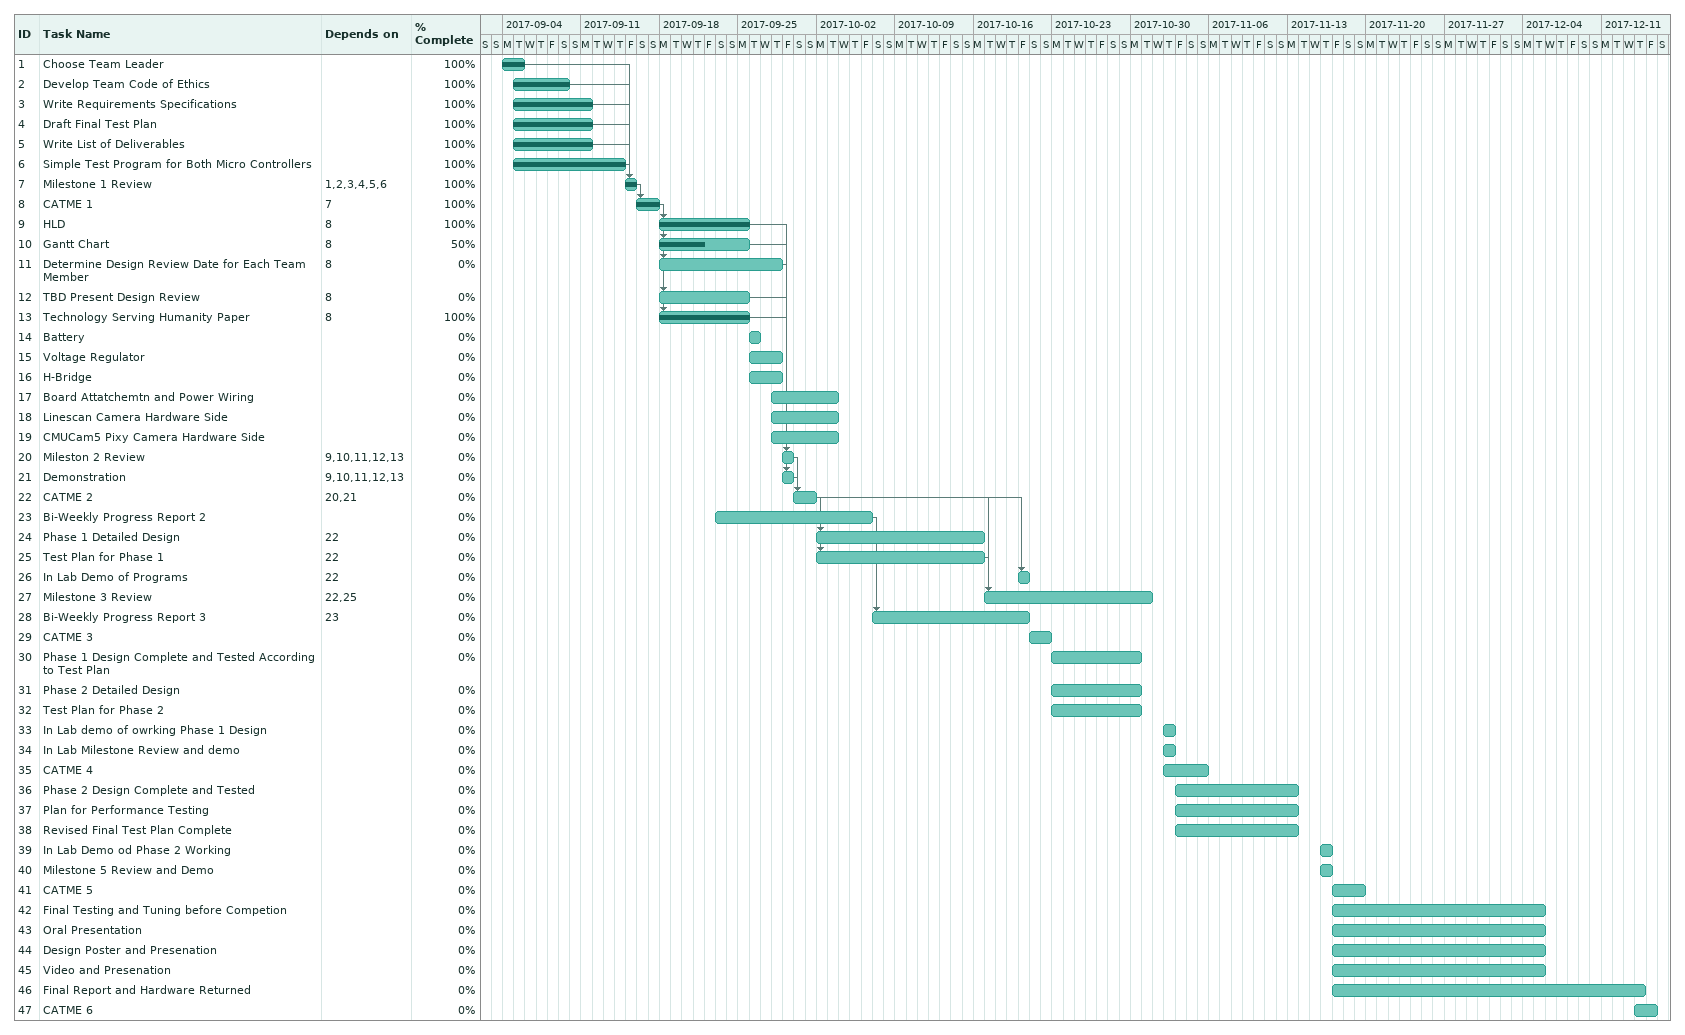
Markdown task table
| ID | Task | Start | Finish | Predecessors | % complete |
|---|---|---|---|---|---|
| 1 | Choose Team Leader | 2017-09-04 | 2017-09-05 |  | 100 |
| 2 | Develop Team Code of Ethics | 2017-09-05 | 2017-09-09 |  | 100 |
| 3 | Write Requirements Specifications | 2017-09-05 | 2017-09-11 |  | 100 |
| 4 | Draft Final Test Plan | 2017-09-05 | 2017-09-11 |  | 100 |
| 5 | Write List of Deliverables | 2017-09-05 | 2017-09-11 |  | 100 |
| 6 | Simple Test Program for Both Micro Controllers | 2017-09-05 | 2017-09-14 |  | 100 |
| 7 | Milestone 1 Review | 2017-09-15 | 2017-09-15 | 1, 2, 3, 4, 5, 6 | 100 |
| 8 | CATME 1 | 2017-09-16 | 2017-09-17 | 7 | 100 |
| 9 | HLD | 2017-09-18 | 2017-09-25 | 8 | 100 |
| 10 | Gantt Chart | 2017-09-18 | 2017-09-25 | 8 | 50 |
| 11 | Determine Design Review Date for Each Team Member | 2017-09-18 | 2017-09-28 | 8 | 0 |
| 12 | TBD Present Design Review | 2017-09-18 | 2017-09-25 | 8 | 0 |
| 13 | Technology Serving Humanity Paper | 2017-09-18 | 2017-09-25 | 8 | 100 |
| 14 | Battery | 2017-09-26 | 2017-09-26 |  | 0 |
| 15 | Voltage Regulator | 2017-09-26 | 2017-09-28 |  | 0 |
| 16 | H-Bridge | 2017-09-26 | 2017-09-28 |  | 0 |
| 17 | Board Attatchemtn and Power Wiring | 2017-09-28 | 2017-10-03 |  | 0 |
| 18 | Linescan Camera Hardware Side | 2017-09-28 | 2017-10-03 |  | 0 |
| 19 | CMUCam5 Pixy Camera Hardware Side | 2017-09-28 | 2017-10-03 |  | 0 |
| 20 | Mileston 2 Review | 2017-09-29 | 2017-09-29 | 9, 10, 11, 12, 13 | 0 |
| 21 | Demonstration | 2017-09-29 | 2017-09-29 | 9, 10, 11, 12, 13 | 0 |
| 22 | CATME 2 | 2017-09-30 | 2017-10-01 | 20, 21 | 0 |
| 23 | Bi-Weekly Progress Report 2 | 2017-09-23 | 2017-10-06 |  | 0 |
| 24 | Phase 1 Detailed Design | 2017-10-02 | 2017-10-16 | 22 | 0 |
| 25 | Test Plan for Phase 1 | 2017-10-02 | 2017-10-16 | 22 | 0 |
| 26 | In Lab Demo of Programs | 2017-10-20 | 2017-10-20 | 22 | 0 |
| 27 | Milestone 3 Review | 2017-10-17 | 2017-10-31 | 22, 25 | 0 |
| 28 | Bi-Weekly Progress Report 3 | 2017-10-07 | 2017-10-20 | 23 | 0 |
| 29 | CATME 3 | 2017-10-21 | 2017-10-22 |  | 0 |
| 30 | Phase 1 Design Complete and Tested According to Test Plan | 2017-10-23 | 2017-10-30 |  | 0 |
| 31 | Phase 2 Detailed Design | 2017-10-23 | 2017-10-30 |  | 0 |
| 32 | Test Plan for Phase 2 | 2017-10-23 | 2017-10-30 |  | 0 |
| 33 | In Lab demo of owrking Phase 1 Design | 2017-11-02 | 2017-11-02 |  | 0 |
| 34 | In Lab Milestone Review and demo | 2017-11-02 | 2017-11-02 |  | 0 |
| 35 | CATME 4 | 2017-11-02 | 2017-11-05 |  | 0 |
| 36 | Phase 2 Design Complete and Tested | 2017-11-03 | 2017-11-13 |  | 0 |
| 37 | Plan for Performance Testing | 2017-11-03 | 2017-11-13 |  | 0 |
| 38 | Revised Final Test Plan Complete | 2017-11-03 | 2017-11-13 |  | 0 |
| 39 | In Lab Demo od Phase 2 Working | 2017-11-16 | 2017-11-16 |  | 0 |
| 40 | Milestone 5 Review and Demo | 2017-11-16 | 2017-11-16 |  | 0 |
| 41 | CATME 5 | 2017-11-17 | 2017-11-19 |  | 0 |
| 42 | Final Testing and Tuning before Competion | 2017-11-17 | 2017-12-05 |  | 0 |
| 43 | Oral Presentation | 2017-11-17 | 2017-12-05 |  | 0 |
| 44 | Design Poster and Presenation | 2017-11-17 | 2017-12-05 |  | 0 |
| 45 | Video and Presenation | 2017-11-17 | 2017-12-05 |  | 0 |
| 46 | Final Report and Hardware Returned | 2017-11-17 | 2017-12-14 |  | 0 |
| 47 | CATME 6 | 2017-12-14 | 2017-12-15 |  | 0 |
